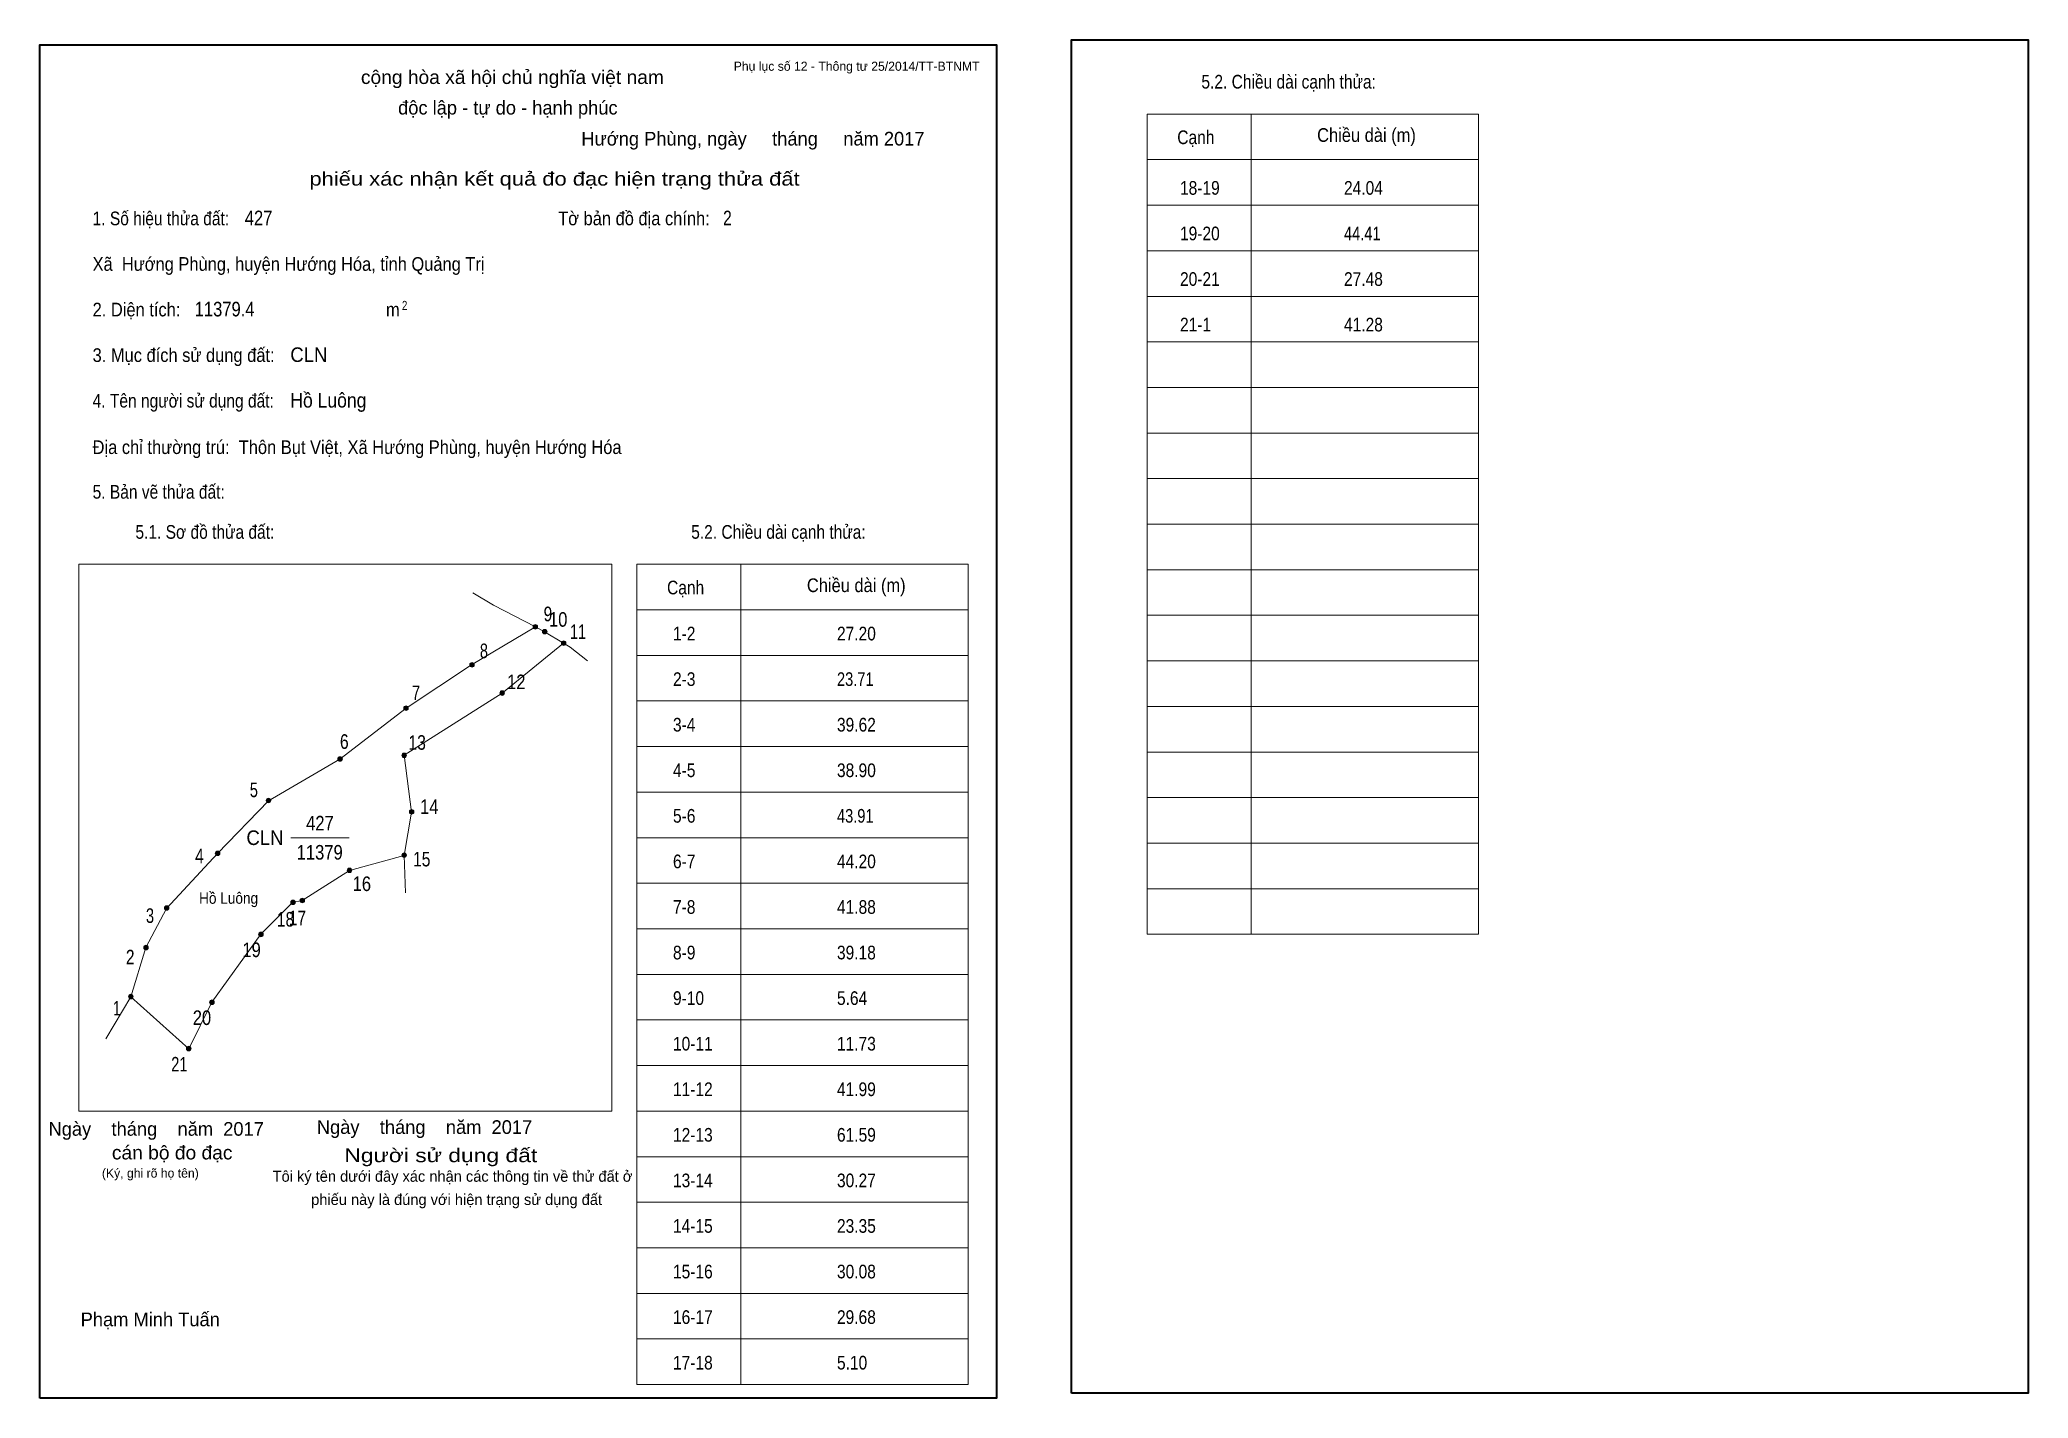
# Model space of a CAD drawing. Header units: centimetres. Extents: x 0 to 43.6, y 0 to 29.8.
import ezdxf
from ezdxf.enums import TextEntityAlignment as Align

# ---------------------------------------------------------------- set-up
doc = ezdxf.new("R2010")
doc.units = ezdxf.units.CM
doc.header["$LTSCALE"] = 0.12
for name, color, linetype in [('30', 7, 'Continuous'), ('34', 7, 'Continuous'), ('62', 7, 'Continuous')]:
    doc.layers.add(name, color=color, linetype=linetype)
for name, color, linetype, lineweight in [('32', 7, 'Continuous', 13), ('33', 7, 'Continuous', 13), ('61', 7, 'Continuous', 13), ('63', 7, 'Continuous', 13)]:
    doc.layers.add(name, color=color, linetype=linetype, lineweight=lineweight)

msp = doc.modelspace()

# ---------------------------------------------------------------- hatches: boundary and pattern name
at = {"layer": '32'}
for points in [[(10.9286, 16.9284, 1), (10.8286, 16.9284, 1)], [(11.1354, 16.8204, 1), (11.0354, 16.8204, 1)], [(11.55, 16.568, 1), (11.45, 16.568, 1)], [(9.5385, 16.0947, 1), (9.4385, 16.0947, 1)], [(10.2004, 15.4741, 1), (10.1004, 15.4741, 1)], [(8.0904, 15.1431, 1), (7.9904, 15.1431, 1)], [(6.6424, 14.0261, 1), (6.5424, 14.0261, 1)], [(8.049, 14.1088, 1), (7.949, 14.1088, 1)], [(5.0702, 13.1159, 1), (4.9702, 13.1159, 1)], [(8.2145, 12.8676, 1), (8.1145, 12.8676, 1)], [(3.9531, 11.9574, 1), (3.8531, 11.9574, 1)], [(8.049, 11.9161, 1), (7.949, 11.9161, 1)], [(6.8492, 11.5851, 1), (6.7492, 11.5851, 1)], [(5.6081, 10.8817, 1), (5.5081, 10.8817, 1)], [(5.8149, 10.9231, 1), (5.7149, 10.9231, 1)], [(2.8361, 10.7576, 1), (2.7361, 10.7576, 1)], [(4.9047, 10.1784, 1), (4.8047, 10.1784, 1)], [(2.381, 9.8888, 1), (2.281, 9.8888, 1)], [(2.05, 8.8131, 1), (1.95, 8.8131, 1)], [(3.829, 8.689, 1), (3.729, 8.689, 1)], [(3.3206, 7.672, 1), (3.2206, 7.672, 1)]]:
    msp.add_hatch(color=256, dxfattribs=at).paths.add_polyline_path(points)

# ---------------------------------------------------------------- linework, layer by layer
for centre in [(10.8786, 16.9284), (11.0854, 16.8204), (11.5, 16.568), (9.4885, 16.0947), (10.1504, 15.4741), (8.0404, 15.1431), (6.5924, 14.0261), (7.999, 14.1088), (5.0202, 13.1159), (8.1645, 12.8676), (3.9031, 11.9574), (7.999, 11.9161), (6.7992, 11.5851), (5.5581, 10.8817), (5.7649, 10.9231), (2.7861, 10.7576), (4.8547, 10.1784), (2.331, 9.8888), (2, 8.8131), (3.779, 8.689), (3.2706, 7.672)]:
    msp.add_circle(centre, 0.05, dxfattribs=at)
at = {"layer": '33'}
msp.add_line((5.51, 12.3), (6.79, 12.3), dxfattribs=at)
at = {"layer": '61'}
for p, q in [((8, 11.91), (8.03, 11.09)), ((2, 8.81), (1.45, 7.89))]:
    msp.add_line(p, q, dxfattribs=at)
for points in [[(9.51, 17.67), (9.96, 17.4), (10.88, 16.93)], [(10.88, 16.93), (9.48, 16.09), (8.04, 15.14), (6.59, 14.02), (5.02, 13.11), (3.9, 11.95), (2.78, 10.75), (2.33, 9.89), (2, 8.81), (3.27, 7.67)], [(10.88, 16.93), (11.08, 16.82), (11.5, 16.57)], [(8, 11.91), (8.16, 12.86), (8, 14.11), (10.15, 15.47), (11.5, 16.57)], [(11.5, 16.57), (11.64, 16.48), (12.02, 16.18)], [(8, 11.91), (6.8, 11.58), (5.76, 10.92), (5.55, 10.88), (4.85, 10.18), (3.78, 8.69), (3.27, 7.67)]]:
    msp.add_lwpolyline(points, dxfattribs=at)
at = {"layer": '63'}
for p, q in [((24.31, 28.18), (31.58, 28.18)), ((24.31, 10.18), (24.31, 28.18)), ((26.59, 10.18), (26.59, 28.18)), ((31.58, 10.18), (31.58, 28.18)), ((24.31, 27.18), (31.58, 27.18)), ((24.31, 26.18), (31.58, 26.18)), ((24.31, 25.18), (31.58, 25.18)), ((24.31, 24.18), (31.58, 24.18)), ((24.31, 23.18), (31.58, 23.18)), ((24.31, 22.18), (31.58, 22.18)), ((24.31, 21.18), (31.58, 21.18)), ((24.31, 20.18), (31.58, 20.18)), ((24.31, 19.18), (31.58, 19.18)), ((0.86, 18.3), (12.56, 18.3)), ((0.86, 6.3), (0.86, 18.3)), ((12.56, 6.3), (12.56, 18.3)), ((13.11, 18.3), (20.38, 18.3)), ((13.11, 0.3), (13.11, 18.3)), ((15.39, 0.3), (15.39, 18.3)), ((20.38, 0.3), (20.38, 18.3)), ((24.31, 18.18), (31.58, 18.18)), ((13.11, 17.3), (20.38, 17.3)), ((24.31, 17.18), (31.58, 17.18)), ((13.11, 16.3), (20.38, 16.3)), ((24.31, 16.18), (31.58, 16.18)), ((13.11, 15.3), (20.38, 15.3)), ((24.31, 15.18), (31.58, 15.18)), ((13.11, 14.3), (20.38, 14.3)), ((24.31, 14.18), (31.58, 14.18)), ((13.11, 13.3), (20.38, 13.3)), ((24.31, 13.18), (31.58, 13.18)), ((13.11, 12.3), (20.38, 12.3)), ((24.31, 12.18), (31.58, 12.18)), ((24.31, 12.18), (31.58, 12.18)), ((13.11, 11.3), (20.38, 11.3)), ((24.31, 11.18), (31.58, 11.18)), ((13.11, 10.3), (20.38, 10.3)), ((24.31, 10.18), (31.58, 10.18)), ((13.11, 9.3), (20.38, 9.3)), ((13.11, 8.3), (20.38, 8.3)), ((13.11, 7.3), (20.38, 7.3)), ((0.86, 6.3), (12.56, 6.3)), ((13.11, 6.3), (20.38, 6.3)), ((13.11, 5.3), (20.38, 5.3)), ((13.11, 4.3), (20.38, 4.3)), ((13.11, 3.3), (20.38, 3.3)), ((13.11, 2.3), (20.38, 2.3)), ((13.11, 2.3), (20.38, 2.3)), ((13.11, 1.3), (20.38, 1.3)), ((13.11, 0.3), (20.38, 0.3))]:
    msp.add_line(p, q, dxfattribs=at)
at = {"layer": '63', "lineweight": 35}
for points in [[(0, 0), (0, 29.7), (21, 29.7), (21, 0)], [(22.65, 0.11), (22.65, 29.81), (43.65, 29.81), (43.65, 0.11)]]:
    msp.add_lwpolyline(points, close=True, dxfattribs=at)

# ---------------------------------------------------------------- texts
at = {"layer": '30'}
for s, width, p in [('18-19', 0.85, (25.03, 26.41)), ('24.04', 0.85, (28.63, 26.41)), ('19-20', 0.85, (25.03, 25.41)), ('44.41', 0.8, (28.63, 25.41)), ('20-21', 0.85, (25.03, 24.41)), ('27.48', 0.85, (28.63, 24.41)), ('21-1', 0.85, (25.03, 23.41)), ('41.28', 0.85, (28.63, 23.41)), ('1-2', 0.85, (13.9, 16.63)), ('27.20', 0.85, (17.5, 16.63)), ('2-3', 0.85, (13.9, 15.63)), ('23.71', 0.8, (17.5, 15.63)), ('3-4', 0.85, (13.9, 14.63)), ('39.62', 0.85, (17.5, 14.63)), ('4-5', 0.85, (13.9, 13.63)), ('38.90', 0.85, (17.5, 13.63)), ('5-6', 0.85, (13.9, 12.63)), ('43.91', 0.8, (17.5, 12.63)), ('6-7', 0.85, (13.9, 11.63)), ('44.20', 0.85, (17.5, 11.63)), ('7-8', 0.85, (13.9, 10.63)), ('41.88', 0.85, (17.5, 10.63)), ('8-9', 0.85, (13.9, 9.63)), ('39.18', 0.85, (17.5, 9.63)), ('9-10', 0.85, (13.9, 8.63)), ('5.64', 0.85, (17.5, 8.63)), ('10-11', 0.85, (13.9, 7.63)), ('11.73', 0.85, (17.5, 7.63)), ('11-12', 0.85, (13.9, 6.63)), ('41.99', 0.85, (17.5, 6.63)), ('12-13', 0.85, (13.9, 5.63)), ('61.59', 0.85, (17.5, 5.63)), ('13-14', 0.85, (13.9, 4.63)), ('30.27', 0.85, (17.5, 4.63)), ('14-15', 0.85, (13.9, 3.63)), ('23.35', 0.85, (17.5, 3.63)), ('15-16', 0.85, (13.9, 2.63)), ('30.08', 0.85, (17.5, 2.63)), ('16-17', 0.85, (13.9, 1.63)), ('29.68', 0.85, (17.5, 1.63)), ('17-18', 0.85, (13.9, 0.63)), ('5.10', 0.85, (17.5, 0.63))]:
    msp.add_text(s, height=0.3, dxfattribs=dict(at, width=width)).set_placement(p)
at = {"layer": '32'}
for s, width, p in [('9', 0.8, (11.155, 17.05)), ('10', 0.85, (11.38, 16.93)), ('11', 0.75, (11.815, 16.66)), ('8', 0.75, (9.75, 16.24)), ('12', 0.85, (10.46, 15.56)), ('7', 0.75, (8.26, 15.32)), ('6', 0.8, (6.685, 14.25)), ('13', 0.8, (8.285, 14.23)), ('5', 0.75, (4.7, 13.19)), ('14', 0.85, (8.55, 12.82)), ('4', 0.8, (3.505, 11.74)), ('15', 0.8, (8.385, 11.67)), ('16', 0.85, (7.07, 11.13)), ('3', 0.75, (2.42, 10.43)), ('18', 0.8, (5.395, 10.35)), ('17', 0.8, (5.655, 10.38)), ('2', 0.8, (1.985, 9.52)), ('19', 0.85, (4.65, 9.68)), ('1', 0.65, (1.69, 8.4)), ('20', 0.85, (3.56, 8.19)), ('21', 0.75, (3.065, 7.17))]:
    msp.add_text(s, height=0.32, dxfattribs=dict(at, width=width)).set_placement(p, align=Align.CENTER)
at = {"layer": '33', "width": 0.85}
for s, p in [('427', (6.15, 12.46)), ('11379', (6.145, 11.82))]:
    msp.add_text(s, height=0.32, dxfattribs=at).set_placement(p, align=Align.CENTER)
at = {"layer": '33', "width": 0.95}
msp.add_text('CLN', height=0.32, dxfattribs=at).set_placement((5.35, 12.14), align=Align.RIGHT)
at = {"layer": '34'}
for s, width, p in [('427', 0.85, (4.5, 25.74)), ('2', 0.8, (15, 25.74)), ('11379.4', 0.85, (3.4, 23.74)), ('CLN', 0.95, (5.5, 22.74)), ('Hồ Luông', 0.9, (5.5, 21.74))]:
    msp.add_text(s, height=0.32, dxfattribs=dict(at, width=width)).set_placement(p)
at = {"layer": '62', "width": 0.9}
msp.add_text('Hồ Luông', height=0.2482, dxfattribs=at).set_placement((4.145, 10.85), align=Align.CENTER)
at = {"layer": '63'}
for s, height, p in [('Phụ lục số 12 - Thông tư 25/2014/TT-BTNMT', 0.2, (20.63, 29.13)), ('Ngày    tháng    năm  2017', 0.3, (10.81, 5.8)), ('Ngày    tháng    năm  2017', 0.3, (4.92, 5.76)), ('(Ký, ghi rõ họ tên)', 0.2, (3.49, 4.84))]:
    msp.add_text(s, height=height, dxfattribs=at).set_placement(p, align=Align.RIGHT)
at = {"layer": '63', "width": 1.05}
msp.add_text('cộng hòa xã hội chủ nghĩa việt nam', height=0.3, dxfattribs=at).set_placement((10.375, 28.84), align=Align.CENTER)
at = {"layer": '63'}
for s, height, width, p in [('5.2. Chiều dài cạnh thửa:', 0.3, 0.85, (25.5, 28.74)), ('Cạnh', 0.3, 0.85, (24.97, 27.52)), ('Chiều dài (m)', 0.3, 0.9, (28.04, 27.57)), ('1. Số hiệu thửa đất:', 0.3, 0.85, (1.16, 25.74)), ('Tờ bản đồ địa chính:', 0.3, 0.9, (11.38, 25.74)), ('Xã  Hướng Phùng, huyện Hướng Hóa, tỉnh Quảng Trị', 0.3, 0.9, (1.16, 24.74)), ('2. Diện tích:', 0.3, 0.9, (1.16, 23.74)), ('2', 0.2, 0.8, (7.95, 23.88)), ('m', 0.3, 0.9, (7.6, 23.74)), ('3. Mục đích sử dụng đất:', 0.3, 0.9, (1.16, 22.74)), ('4. Tên người sử dụng đất:', 0.3, 0.85, (1.16, 21.74)), ('Địa chỉ thường trú:  Thôn Bụt Việt, Xã Hướng Phùng, huyện Hướng Hóa', 0.3, 0.9, (1.16, 20.72)), ('5. Bản vẽ thửa đất:', 0.3, 0.85, (1.16, 19.74)), ('5.1. Sơ đồ thửa đất:', 0.3, 0.85, (2.1, 18.86)), ('5.2. Chiều dài cạnh thửa:', 0.3, 0.85, (14.3, 18.86)), ('Cạnh', 0.3, 0.85, (13.77, 17.64)), ('Chiều dài (m)', 0.3, 0.9, (16.84, 17.69))]:
    msp.add_text(s, height=height, dxfattribs=dict(at, width=width)).set_placement(p)
for s, height, p in [('độc lập - tự do - hạnh phúc', 0.3, (10.275, 28.17)), ('Hướng Phùng, ngày     tháng     năm 2017', 0.3, (15.655, 27.49)), ('Tôi ký tên dưới đây xác nhận các thông tin về thử đất ở ', 0.24, (9.105, 4.75)), ('phiếu này là đúng với hiện trạng sử dụng đất', 0.24, (9.15, 4.24)), ('Phạm Minh Tuấn', 0.3, (2.425, 1.58))]:
    msp.add_text(s, height=height, dxfattribs=at).set_placement(p, align=Align.CENTER)
for s, width, p in [('phiếu xác nhận kết quả đo đạc hiện trạng thửa đất', 1.2, (16.68, 26.61)), ('cán bộ đo đạc', 1.05, (4.23, 5.24)), ('Người sử dụng đất', 1.25, (10.92, 5.18))]:
    msp.add_text(s, height=0.3, dxfattribs=dict(at, width=width)).set_placement(p, align=Align.RIGHT)

doc.saveas('drawing.dxf')
